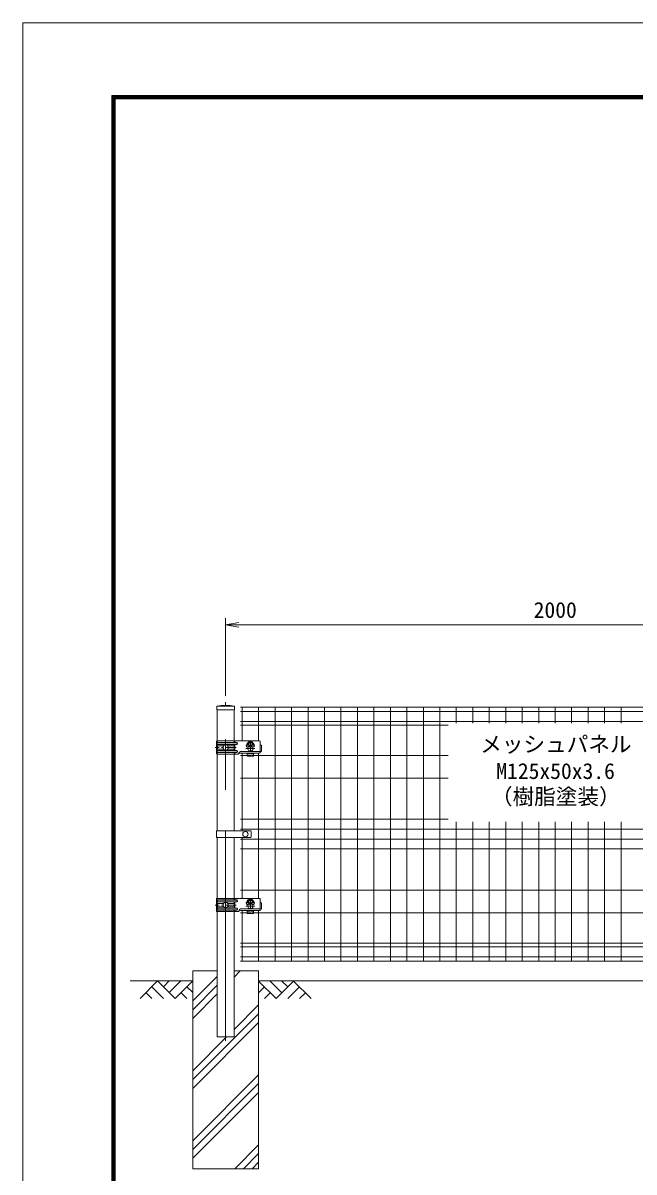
# Model space of a CAD drawing. Units: millimetres, scale not verified. Extents: x -4200 to 4200, y -2970 to 2970.
# Drawn here: x -4200 to -2346, y -516 to 2970 of the extents above; entities that cross this region are included whole.
import ezdxf
from ezdxf.enums import TextEntityAlignment as Align

# ---------------------------------------------------------------- set-up
doc = ezdxf.new("R2010")
doc.units = ezdxf.units.MM
doc.header["$LTSCALE"] = 20
doc.linetypes.add('DASHED', pattern=[7.5, 6, -1.5])
doc.linetypes.add('USER1', pattern=[50.8, 31.75, -6.35, 6.35, -6.35])
for name, color, linetype, lineweight in [('0-1_D-STR4', 7, 'Continuous', 9), ('0-4_D-STR1', 1, 'Continuous', 18), ('0-5_D-DCR-HCH', 7, 'Continuous', 9), ('0-6_D-BMK', 2, 'USER1', 13), ('0-7_D-STR2', 7, 'Continuous', 9), ('0-8_D-STR-DIM', 7, 'Continuous', 9), ('0-9_0', 7, 'Continuous', 9), ('0-A_D-BGD', 7, 'Continuous', 9), ('0-B_D-STR3', 3, 'Continuous', 13), ('0-C_D-STR-TXT', 7, 'Continuous', 9), ('0-F_D-TTL', 7, 'Continuous', 9)]:
    doc.layers.add(name, color=color, linetype=linetype, lineweight=lineweight)
doc.styles.add('ＭＳ ゴシック', font='')
doc.styles.get('ＭＳ ゴシック').set_extended_font_data('MS Gothic')

# ---------------------------------------------------------------- blocks, each defined once
blk = doc.blocks.new('_Open')
at = {"layer": '0-9_0'}
blk.add_line((-20, 3.33), (0, 0), dxfattribs=at)
blk.add_lwpolyline([(-20, -3.33), (0, 0), (-20, 0)], dxfattribs=at)
blk = doc.blocks.new('U29')
at = {"layer": '0-6_D-BMK'}
for p, q in [((632.7, 0), (-632.7, 0)), ((0, 493.7), (0, -493.7)), ((1770.5, 140), (1229.5, 140)), ((1500, -195.8), (1500, 426)), ((1770.5, -60), (1229.5, -60))]:
    blk.add_line(p, q, dxfattribs=at)
at = {"layer": '0-B_D-STR3'}
for p, q in [((-561.1, -360), (-561.1, 360)), ((2060, 400), (-522.4, 400)), ((-522.4, -360), (-522.4, 360)), ((-510.5, 260), (-510.5, 240)), ((-485.6, -80), (-485.6, 80)), ((-124.9, 100), (-465.6, 100)), ((-460.5, 310), (670.1, 310)), ((-460.5, 190), (670.1, 190)), ((490.1, 100), (124.9, 100)), ((510.1, -80), (510.1, 80)), ((517.5, 400), (517.5, 310)), ((517.5, -190), (517.5, 190)), ((720, 260), (720, 240)), ((1274, 58), (1274, 160)), ((1294, 38), (1330, 38)), ((1460, 46), (1460, 55.4)), ((1540, 46), (1540, 55.4)), ((1706, 38), (1670, 38)), ((1726, 58), (1726, 160)), ((2100, 360), (2100, -297.3)), ((2100, 140), (2139, 140)), ((2169, 110), (2169, -230)), ((752.3, -400), (-522.4, -400)), ((-510.5, -260), (-510.5, -240)), ((-124.9, -100), (-465.6, -100)), ((-460.5, -190), (670.1, -190)), ((-460.5, -310), (670.1, -310)), ((490.1, -100), (124.9, -100)), ((517.5, -400), (517.5, -310)), ((720, -260), (720, -240)), ((900, -239.3), (2100, -239.3)), ((1290, -337.3), (900, -337.3)), ((1700, -340), (1300, -340)), ((1300, -416.4), (1300, -347.3)), ((1300, -416.4), (1300, -520)), ((1700, -520), (1300, -520)), ((1700, -416.4), (1700, -347.3)), ((1700, -520), (1700, -416.4)), ((1710, -337.3), (2060, -337.3)), ((2139, -260), (2100, -260))]:
    blk.add_line(p, q, dxfattribs=at)
at = {"layer": '0-B_D-STR3', "linetype": 'DASHED'}
for p, q in [((-549.5, 240), (-549.5, 260)), ((-521.8, -80), (-521.8, 80)), ((-509.5, 300), (670.1, 300)), ((-509.5, 200), (670.1, 200)), ((-465.6, 100), (-501.8, 100)), ((529.5, 100), (517.5, 100)), ((549.5, -80), (549.5, 80)), ((563.5, 400), (563.5, 300)), ((563.5, -200), (563.5, 200)), ((710, 260), (710, 240)), ((-549.5, -240), (-549.5, -260)), ((-509.5, -200), (670.1, -200)), ((-509.5, -300), (670.1, -300)), ((-465.6, -100), (-501.8, -100)), ((529.5, -100), (517.5, -100)), ((563.5, -400), (563.5, -300)), ((710, -260), (710, -240)), ((1700, -480), (1300, -480)), ((1660, -380), (1340, -380))]:
    blk.add_line(p, q, dxfattribs=at)
at = {"layer": '0-B_D-STR3'}
for points in [[(517.5, 100), (490.1, 100), (487.8, 100)], [(517.5, -100), (490.1, -100), (487.8, -100)]]:
    blk.add_lwpolyline(points, dxfattribs=at)
blk.add_circle((0, 0), 160, dxfattribs=at)
for centre, radius, start, end in [((-521.1, 360), 40, 91.79677, 180), ((-482.4, 360), 40, 90, 180), ((-460.5, 260), 50, 90, 180), ((-460.5, 240), 50, 180, 270), ((-465.6, 80), 20, 90, 180), ((490.1, 80), 20, 0, 90), ((670, 260), 50, 0, 89.86152), ((670, 240), 50, 270.07078, 0), ((1264.9, 177.8), 20, 297.00649, 344.38101), ((1294, 58), 20, 180, 270), ((1340.5, 66.5), 120, 94.96654, 117.99904), ((1330, -32), 70, 58.7873, 90), ((1500, 140), 176, 90, 164.83919), ((1340.5, 66.5), 120, 77.27818, 94.96654), ((1500, -60), 160, 105.48902, 74.51098), ((1500, 140), 140, 90, 161.88318), ((1340.5, 66.5), 120, 354.69271, 77.27818), ((1500, 46), 40, 180, 270), ((1500, 140), 176, 15.16081, 90), ((1500, 140), 140, 18.11682, 90), ((1500, 46), 40, 270, 0), ((1659.5, 66.5), 120, 102.72182, 185.30729), ((1659.5, 66.5), 120, 85.03346, 102.72182), ((1670, -32), 70, 90, 121.2127), ((1659.5, 66.5), 120, 62.00096, 85.03346), ((1706, 58), 20, 270, 0), ((1735.1, 177.8), 20, 195.61899, 242.99351), ((2060, 360), 40, 0, 90), ((2139, 110), 30, 0, 90), ((-521.1, -360), 40, 180, 268.20323), ((-482.4, -360), 40, 180, 270), ((-460.5, -240), 50, 90, 180), ((-460.5, -260), 50, 180, 270), ((-465.6, -80), 20, 180, 270), ((490.1, -80), 20, 270, 0), ((670, -240), 50, 0, 89.92922), ((670, -260), 50, 270.13848, 0), ((737, -342), 60, 284.72219, 350.48981), ((737, -301.2), 100, 278.77064, 312.80129), ((934.3, -375), 140, 104.17855, 170.48977), ((900.1, -477.3), 140, 90.04538, 132.80129), ((1290, -347.3), 10, 0, 90), ((1710, -347.3), 10, 90, 180), ((2060, -297.3), 40, 270, 0), ((2139, -230), 30, 270, 0)]:
    blk.add_arc(centre, radius, start, end, dxfattribs=at)
at = {"layer": '0-B_D-STR3', "linetype": 'DASHED'}
for centre, radius, start, end in [((-509.5, 260), 40, 90, 180), ((-509.5, 240), 40, 180, 270), ((-501.8, 80), 20, 90, 180), ((529.5, 80), 20, 0, 90), ((670, 260), 40, 0, 89.84517), ((670, 240), 40, 270.07913, 0), ((1500, 140), 218.2, 90, 171.45333), ((1500, 140), 218.2, 8.54667, 90), ((-509.5, -240), 40, 90, 180), ((-509.5, -260), 40, 180, 270), ((-501.8, -80), 20, 180, 270), ((529.5, -80), 20, 270, 0), ((670, -240), 40, 0, 89.92087), ((670, -260), 40, 270.15483, 0), ((1340, -420), 40, 90, 180), ((1660, -420), 40, 0, 90)]:
    blk.add_arc(centre, radius, start, end, dxfattribs=at)

msp = doc.modelspace()

# ---------------------------------------------------------------- linework, layer by layer
at = {"layer": '0-1_D-STR4'}
for p, q in [((-3684.97, 93.98), (-3684.97, -505.92)), ((-3610.37, 93.98), (-3684.97, 93.98)), ((-3484.97, 93.98), (-3559.57, 93.98)), ((-3484.97, 93.98), (-3484.97, -505.92)), ((-3484.97, -505.92), (-3684.97, -505.92))]:
    msp.add_line(p, q, dxfattribs=at)
at = {"layer": '0-4_D-STR1'}
for p, q in [((-3558.37, 896.98), (-3611.57, 896.98)), ((-3611.57, 896.98), (-3611.57, 885.98)), ((-3558.37, 885.98), (-3611.57, 885.98)), ((-3610.37, 885.98), (-3610.37, 791.98)), ((-3559.57, 791.98), (-3559.57, 885.98)), ((-3558.37, 885.98), (-3558.37, 896.98)), ((-3610.37, 751.98), (-3610.37, 519.48)), ((-3559.57, 519.48), (-3559.57, 751.98)), ((-3610.37, 498.48), (-3610.37, 313.98)), ((-3559.57, 313.98), (-3559.57, 498.48)), ((-3610.37, 273.98), (-3610.37, -106.02))]:
    msp.add_line(p, q, dxfattribs=at)
msp.add_lwpolyline([(-3610.37, -106.02), (-3559.57, -106.02), (-3559.57, 273.98)], dxfattribs=at)
msp.add_arc((-3584.97, 780.55), 119.43, 77.13052, 102.86948, dxfattribs=at)
at = {"layer": '0-5_D-DCR-HCH'}
for p, q in [((-3684.97, 3.03), (-3610.37, 77.63)), ((-3559.57, 75.39), (-3540.99, 93.98)), ((-3791.4, 63.98), (-3844.61, 10.77)), ((-3809.14, 46.24), (-3773.5, 10.77)), ((-3791.4, 63.98), (-3738.19, 10.77)), ((-3773.66, 46.24), (-3755.92, 63.98)), ((-3755.92, 28.51), (-3720.45, 63.98)), ((-3738.19, 10.77), (-3684.97, 63.98)), ((-3702.71, 46.24), (-3684.97, 28.59)), ((-3684.97, -23.49), (-3610.37, 51.11)), ((-3431.78, 10.2), (-3484.99, 63.41)), ((-3467.25, 45.68), (-3484.99, 28.02)), ((-3414.04, 27.94), (-3449.52, 63.41)), ((-3378.57, 63.41), (-3431.78, 10.2)), ((-3396.21, 45.58), (-3414.04, 63.41)), ((-3360.83, 45.68), (-3396.47, 10.2)), ((-3378.57, 63.41), (-3325.35, 10.2)), ((-3826.87, 28.51), (-3809.05, 10.77)), ((-3720.45, 28.51), (-3702.63, 10.77)), ((-3684.97, -50.01), (-3610.37, 24.59)), ((-3449.52, 27.94), (-3467.33, 10.2)), ((-3343.09, 27.94), (-3360.91, 10.2)), ((-3559.57, -83.7), (-3484.97, -9.1)), ((-3684.97, -235.62), (-3484.97, -35.62)), ((-3684.97, -262.14), (-3484.97, -62.14)), ((-3684.97, -209.1), (-3581.89, -106.02)), ((-3684.97, -421.24), (-3484.97, -221.24)), ((-3684.97, -447.75), (-3484.97, -247.75)), ((-3684.97, -474.27), (-3484.97, -274.27)), ((-3557.52, -505.92), (-3484.97, -433.37)), ((-3531.01, -505.92), (-3484.97, -459.88)), ((-3504.49, -505.92), (-3484.97, -486.4))]:
    msp.add_line(p, q, dxfattribs=at)
at = {"layer": '0-6_D-BMK'}
msp.add_line((-3584.97, -118.02), (-3584.97, 908.98), dxfattribs=at)
at = {"layer": '0-7_D-STR2'}
for p, q in [((-1629.97, 893.98), (-3539.97, 893.98)), ((-1629.97, 880.88), (-3539.97, 880.88)), ((-3534.97, 791.98), (-3534.97, 893.98)), ((-3484.97, 791.98), (-3484.97, 893.98)), ((-3434.97, 123.98), (-3434.97, 893.98)), ((-3384.97, 123.98), (-3384.97, 893.98)), ((-3334.97, 123.98), (-3334.97, 893.98)), ((-3284.97, 123.98), (-3284.97, 893.98)), ((-3234.97, 123.98), (-3234.97, 893.98)), ((-3184.97, 123.98), (-3184.97, 893.98)), ((-3134.97, 123.98), (-3134.97, 893.98)), ((-3084.97, 123.98), (-3084.97, 893.98)), ((-3034.97, 123.98), (-3034.97, 893.98)), ((-2984.97, 123.98), (-2984.97, 893.98)), ((-2934.97, 123.98), (-2934.97, 893.98)), ((-2884.97, 845.98), (-2884.97, 893.98)), ((-2834.97, 845.98), (-2834.97, 893.98)), ((-2784.97, 845.98), (-2784.97, 893.98)), ((-2734.97, 845.98), (-2734.97, 893.98)), ((-2684.97, 845.98), (-2684.97, 893.98)), ((-2634.97, 845.98), (-2634.97, 893.98)), ((-2584.97, 845.98), (-2584.97, 893.98)), ((-2534.97, 845.98), (-2534.97, 893.98)), ((-2484.97, 845.98), (-2484.97, 893.98)), ((-2434.97, 845.98), (-2434.97, 893.98)), ((-2384.97, 845.98), (-2384.97, 893.98)), ((-1629.97, 851.08), (-3539.97, 851.08)), ((-2909.97, 839.22), (-3539.97, 839.22)), ((-3519.98, 747.98), (-3539.97, 747.98)), ((-3534.97, 519.48), (-3534.97, 755.12)), ((-2909.97, 747.98), (-3499.98, 747.98)), ((-3484.97, 313.98), (-3484.97, 755.12)), ((-2909.97, 678.98), (-3539.97, 678.98)), ((-2909.97, 553.98), (-3539.97, 553.98)), ((-1629.97, 523.98), (-3539.97, 523.98)), ((-2884.97, 123.98), (-2884.97, 545.98)), ((-2834.97, 123.98), (-2834.97, 545.98)), ((-2784.97, 123.98), (-2784.97, 545.98)), ((-2734.97, 123.98), (-2734.97, 545.98)), ((-2684.97, 123.98), (-2684.97, 545.98)), ((-2634.97, 123.98), (-2634.97, 545.98)), ((-2584.97, 123.98), (-2584.97, 545.98)), ((-2534.97, 123.98), (-2534.97, 545.98)), ((-2484.97, 123.98), (-2484.97, 545.98)), ((-2434.97, 123.98), (-2434.97, 545.98)), ((-2384.97, 123.98), (-2384.97, 545.98)), ((-1629.97, 493.98), (-3539.97, 493.98)), ((-3534.97, 313.98), (-3534.97, 498.48)), ((-1629.97, 463.98), (-3539.97, 463.98)), ((-1629.97, 338.98), (-3539.97, 338.98)), ((-3519.98, 269.98), (-3539.97, 269.98)), ((-3534.97, 123.98), (-3534.97, 277.12)), ((-1669.97, 269.98), (-3499.98, 269.98)), ((-3484.97, 123.98), (-3484.97, 277.12)), ((-1629.97, 178.74), (-3539.97, 178.74)), ((-1629.97, 166.88), (-3539.97, 166.88)), ((-1629.97, 137.08), (-3539.97, 137.08)), ((-1629.97, 123.98), (-3539.97, 123.98))]:
    msp.add_line(p, q, dxfattribs=at)
at = {"layer": '0-8_D-STR-DIM'}
for p, q in [((-3584.97, 928.98), (-3584.97, 1163.98)), ((-3544.97, 1143.98), (-1624.97, 1143.98))]:
    msp.add_line(p, q, dxfattribs=at)
at = {"layer": '0-A_D-BGD'}
for p, q in [((-3874.97, 63.98), (-3684.97, 63.98)), ((-3484.97, 63.98), (-1684.97, 63.98))]:
    msp.add_line(p, q, dxfattribs=at)
at = {"layer": '0-B_D-STR3'}
for p, q in [((-3612.67, 519.48), (-3509.99, 519.48)), ((-3612.67, 519.48), (-3612.67, 498.48)), ((-3612.67, 498.48), (-3509.99, 498.48)), ((-3507.99, 517.48), (-3507.99, 500.48))]:
    msp.add_line(p, q, dxfattribs=at)
msp.add_circle((-3524.97, 508.98), 8, dxfattribs=at)
for centre, start, end in [((-3509.99, 517.48), 0, 90), ((-3509.99, 500.48), 270, 0)]:
    msp.add_arc(centre, 2, start, end, dxfattribs=at)
at = {"layer": '0-F_D-TTL', "color": 2, "lineweight": 18}
msp.add_lwpolyline([(-4200, 2970), (4200, 2970), (4200, -2970), (-4200, -2970)], close=True, dxfattribs=at)
at = {"layer": '0-F_D-TTL'}
for points in [[(-3930, 2750), (3930, 2750), (3930, -2750), (-3930, -2750)], [(-3927.5, 2747.5), (3927.5, 2747.5), (3927.5, -2747.5), (-3927.5, -2747.5)], [(-3925, 2745), (3925, 2745), (3925, -2745), (-3925, -2745)], [(-3922.5, 2742.5), (3922.5, 2742.5), (3922.5, -2742.5), (-3922.5, -2742.5)], [(-3920, 2740), (3920, 2740), (3920, -2740), (-3920, -2740)]]:
    msp.add_lwpolyline(points, close=True, dxfattribs=at)

# ---------------------------------------------------------------- block references
at = {"layer": '0-8_D-STR-DIM', "xscale": 2, "yscale": 2, "rotation": 180}
msp.add_blockref('_Open', (-3584.97, 1143.98), dxfattribs=at)
at = {"layer": '0-8_D-STR-DIM', "xscale": 0.05, "yscale": 0.05}
for p in [(-3584.97, 771.98), (-3584.97, 293.98)]:
    msp.add_blockref('U29', p, dxfattribs=at)

# ---------------------------------------------------------------- texts
at = {"layer": '0-8_D-STR-DIM', "style": 'ＭＳ ゴシック'}
msp.add_text('2000', height=48.09, dxfattribs=at).set_placement((-2650.22, 1150.73), align=Align.BOTTOM_LEFT)
at = {"layer": '0-C_D-STR-TXT', "style": 'ＭＳ ゴシック'}
for s, p in [('メッシュパネル', (-2812.39, 743.38)), ('M125x50x3.6', (-2763.65, 661.98)), ('（樹脂塗装）', (-2779.9, 584.65))]:
    msp.add_text(s, height=48.09, dxfattribs=at).set_placement(p, align=Align.BOTTOM_LEFT)

doc.saveas('drawing.dxf')
